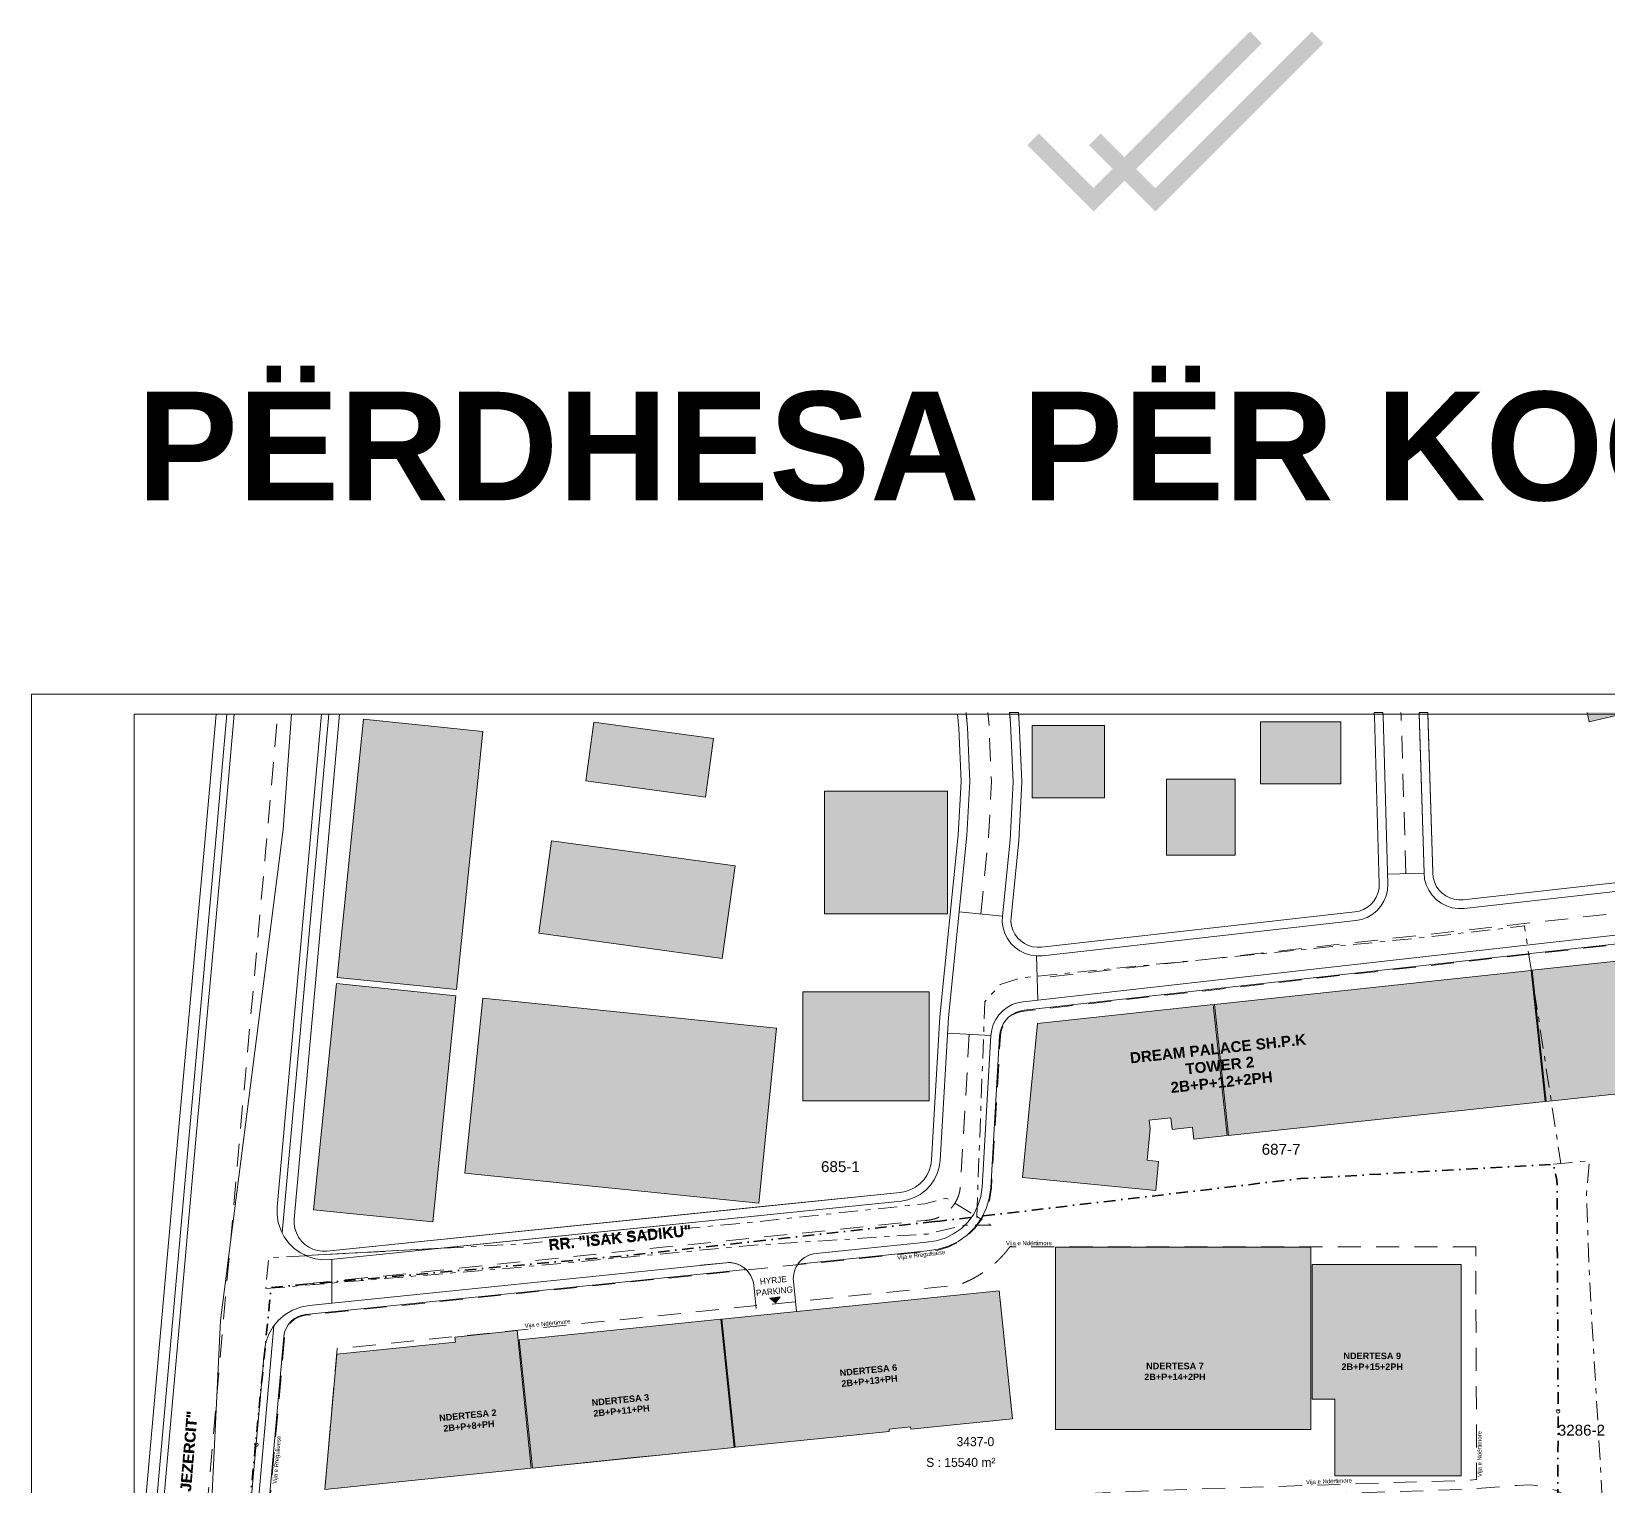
# Model space of a CAD drawing. Header units: millimetres. Extents: x 5128759 to 5835616, y -6847361 to -6545798.
# Drawn here: x 5128759 to 5346431, y -6746606 to -6545798 of the extents above; entities that cross this region are included whole.
import ezdxf

# ---------------------------------------------------------------- set-up
doc = ezdxf.new("R2010")
doc.units = ezdxf.units.MM
doc.header["$MEASUREMENT"] = 0
for name, pattern in [('ACAD_ISO03W100', [30000, 12000, -18000]), ('Dot & Dashed', [3351.388812, 1587.5, -881.944444, 0, -881.944368]), ('Double Dashed', [5468.055367, 2645.833254, -1058.333278, 705.555558, -1058.333278]), ('Long Dashed', [5291.666508, 3174.999952, -2116.666555])]:
    doc.linetypes.add(name, pattern=pattern)
for name, color, linetype, lineweight in [('2D Drafting - General_Pen_No__1', 7, 'Continuous', 13), ('A - Situacioni_Pen_No__101', 253, 'Continuous', 13), ('A - Situacioni_Pen_No__102', 254, 'Continuous', 13), ('A - Situacioni_Pen_No__42', 8, 'Continuous', 25), ('Drawing & Figure_Pen_No__1', 7, 'Continuous', 13), ('Drawing & Figure_Pen_No__7', 7, 'Continuous', 35)]:
    doc.layers.add(name, color=color, linetype=linetype, lineweight=lineweight)
for name, color, linetype, lineweight, true_color in [('2D Drafting - General_Pen_No__106', 171, 'Continuous', 13, 0xaaaaff), ('A - Fill Zone_Pen_No__106', 171, 'Continuous', 13, 0xaaaaff), ('A - Pllaka meskatit_Pen_No__161', 7, 'Continuous', 13, 0x6a6a6a), ('A - Situacioni_Pen_No__103', 7, 'Continuous', 13, 0xffcc99), ('A - Situacioni_Pen_No__104', 7, 'Continuous', 13, 0x96e196), ('A - Situacioni_Pen_No__105', 7, 'Continuous', 13, 0xcae6ff), ('A - Situacioni_Pen_No__106', 171, 'Continuous', 13, 0xaaaaff), ('A - Situacioni_Pen_No__161', 7, 'Continuous', 13, 0x6a6a6a), ('A - Situacioni_Pen_No__8', 7, 'Continuous', 35, 0xa80f02), ('A - Situacioni_Pen_No__82', 7, 'Continuous', 20, 0xaaaaaa), ('A - Situacioni_Pen_No__85', 7, 'Continuous', 20, 0x80c2ff), ('A - Situacioni_Pen_No__92', 7, 'Continuous', 13, 0xbf8080), ('Drawing & Figure_Pen_No__143', 7, 'Continuous', 25, 0xe1662b), ('Drawing & Figure_Pen_No__145', 7, 'Continuous', 20, 0x0077b0), ('Drawing & Figure_Pen_No__161', 7, 'Continuous', 13, 0x6a6a6a), ('Drawing & Figure_Pen_No__4', 7, 'Continuous', 20, 0x029e21)]:
    doc.layers.add(name, color=color, linetype=linetype, lineweight=lineweight, true_color=true_color)
doc.layers.add('A - Pllaka meskatit', color=7, linetype='Continuous')
doc.styles.add('GENERATED_STYLE_1', font='arial.ttf')
doc.styles.add('GENERATED_STYLE_2', font='GOTHIC.TTF')
doc.styles.add('GENERATED_STYLE_6', font='arial.ttf')

# ---------------------------------------------------------------- blocks, each defined once
blk = doc.blocks.new('Slab_2', base_point=(5320408, -6639839))
at = {"layer": 'A - Pllaka meskatit_Pen_No__161', "color": 251, "linetype": 'Continuous', "lineweight": 13, "true_color": 0x6a6a6a, "flags": 128}
blk.add_lwpolyline([(5320408, -6639839), (5320416, -6640089), (5321096, -6662019), (5321177, -6662848), (5321395, -6663652), (5321744, -6664408), (5322213, -6665096), (5322790, -6665697), (5323459, -6666194), (5324200, -6666572), (5324995, -6666823), (5325820, -6666938), (5326652, -6666914), (5377798, -6661177), (5377798, -6659970), (5326519, -6665722), (5325886, -6665739), (5325259, -6665652), (5324655, -6665462), (5324091, -6665174), (5323583, -6664797), (5323145, -6664340), (5322788, -6663817), (5322523, -6663242), (5322358, -6662631), (5322295, -6662001), (5321616, -6640089), (5321609, -6639839)], close=True, dxfattribs=at)
blk = doc.blocks.new('Slab_4', base_point=(5158903, -6750789))
at = {"layer": 'A - Pllaka meskatit_Pen_No__161', "color": 251, "linetype": 'Continuous', "lineweight": 13, "true_color": 0x6a6a6a, "flags": 128}
blk.add_lwpolyline([(5161410, -6750815), (5163614, -6726016), (5163713, -6725451), (5163909, -6724912), (5164193, -6724415), (5164559, -6723974), (5164995, -6723602), (5165488, -6723311), (5166025, -6723109), (5166587, -6723001), (5227430, -6716760, 0.2167451), (5224683, -6715835), (5167086, -6721744), (5165921, -6721966), (5164811, -6722385), (5163789, -6722988), (5162886, -6723758), (5162239, -6724538), (5162129, -6724671), (5161539, -6725701), (5161135, -6726817), (5160929, -6727985), (5158919, -6750600)], format="xyb", dxfattribs=at)
blk = doc.blocks.new('Slab_5', base_point=(5263859, -6639839))
at = {"layer": 'A - Pllaka meskatit_Pen_No__161', "color": 251, "linetype": 'Continuous', "lineweight": 13, "true_color": 0x6a6a6a, "flags": 128}
blk.add_lwpolyline([(5263859, -6639839), (5263881, -6640089), (5263994, -6641376), (5264340, -6649419), (5263924, -6657458), (5262859, -6667976), (5262843, -6668786), (5262958, -6669588), (5263200, -6670360), (5263565, -6671083), (5264041, -6671738), (5264616, -6672308), (5265277, -6672777), (5266004, -6673133), (5266779, -6673368), (5267582, -6673474), (5268391, -6673449), (5311674, -6668594), (5312476, -6668437), (5313241, -6668152), (5313949, -6667746), (5314582, -6667229), (5315123, -6666617), (5315556, -6665925), (5315872, -6665171), (5316060, -6664377), (5316116, -6663562), (5315435, -6640285), (5315423, -6640089), (5315407, -6639839), (5314205, -6639839), (5314221, -6640089), (5314237, -6640340), (5314916, -6663577), (5314874, -6664196), (5314730, -6664800), (5314491, -6665373), (5314161, -6665899), (5313751, -6666364), (5313270, -6666757), (5312731, -6667065), (5312149, -6667282), (5311540, -6667402), (5268257, -6672257), (5267642, -6672275), (5267032, -6672195), (5266443, -6672017), (5265890, -6671746), (5265389, -6671389), (5264951, -6670956), (5264589, -6670459), (5264312, -6669909), (5264128, -6669322), (5264041, -6668713), (5264053, -6668097), (5265118, -6657578), (5265540, -6649427), (5265189, -6641272), (5265085, -6640089), (5265063, -6639839)], close=True, dxfattribs=at)
blk = doc.blocks.new('Slab_8', base_point=(5234616, -6716022))
at = {"layer": 'A - Pllaka meskatit_Pen_No__161', "color": 251, "linetype": 'Continuous', "lineweight": 13, "true_color": 0x6a6a6a, "flags": 128}
blk.add_lwpolyline([(5234616, -6716022), (5252485, -6714189), (5253973, -6713990), (5255409, -6713553), (5256755, -6712890), (5257976, -6712018), (5259041, -6710960), (5259921, -6709744), (5260593, -6708402), (5261039, -6706969), (5261247, -6705483), (5262473, -6684534), (5262554, -6683949), (5262724, -6683383), (5262979, -6682851), (5263314, -6682364), (5263721, -6681935), (5264189, -6681575), (5264707, -6681291), (5265263, -6681091), (5265843, -6680980), (5377798, -6668422), (5377798, -6667215), (5265709, -6679787), (5264946, -6679934), (5264214, -6680197), (5263533, -6680570), (5262917, -6681044), (5262382, -6681609), (5261941, -6682249), (5261605, -6682950), (5261381, -6683694), (5261275, -6684464), (5260049, -6705412), (5259867, -6706709), (5259477, -6707959), (5258890, -6709130), (5258121, -6710190), (5257190, -6711111), (5256122, -6711870), (5254946, -6712445), (5253692, -6712823), (5252394, -6712992), (5237118, -6714559, 0.2167451)], format="xyb", close=True, dxfattribs=at)
blk = doc.blocks.new('Slab_9', base_point=(5142958, -6795884))
at = {"layer": 'A - Pllaka meskatit_Pen_No__161', "color": 251, "linetype": 'Continuous', "lineweight": 13, "true_color": 0x6a6a6a, "flags": 128}
blk.add_lwpolyline([(5142958, -6795884), (5145416, -6767985), (5146964, -6749567), (5151474, -6698811), (5155121, -6658520), (5156754, -6640089), (5154245, -6640089), (5152631, -6658297), (5148984, -6698587), (5144473, -6749351), (5142958, -6767381)], close=True, dxfattribs=at)
blk = doc.blocks.new('Slab_10', base_point=(5162691, -6708152))
at = {"layer": 'A - Pllaka meskatit_Pen_No__161', "color": 251, "linetype": 'Continuous', "lineweight": 13, "true_color": 0x6a6a6a, "flags": 128}
blk.add_lwpolyline([(5162691, -6708152), (5162682, -6709223), (5162844, -6710283), (5163173, -6711303), (5163379, -6711708), (5163660, -6712257), (5164293, -6713122), (5165056, -6713875), (5165929, -6714496), (5166678, -6714865), (5185294, -6713844), (5248879, -6707321), (5249803, -6707153), (5250689, -6706842), (5251516, -6706397), (5252263, -6705828), (5252912, -6705150), (5253448, -6704378), (5253857, -6703533), (5254128, -6702634), (5254256, -6701703), (5255411, -6681968), (5257955, -6656853), (5258348, -6649386), (5258018, -6641916), (5257857, -6640089), (5256653, -6640089), (5256823, -6642024), (5257148, -6649379), (5256761, -6656732), (5254215, -6681873), (5253058, -6701633), (5252956, -6702377), (5252739, -6703097), (5252412, -6703773), (5251983, -6704390), (5251464, -6704933), (5250866, -6705388), (5250204, -6705744), (5249495, -6705993), (5248756, -6706128), (5229151, -6708139), (5169563, -6714252), (5168906, -6714266), (5168256, -6714176), (5167628, -6713983), (5167039, -6713692), (5166504, -6713312), (5166036, -6712850), (5165648, -6712320), (5165350, -6711735), (5165148, -6711110), (5165049, -6710461), (5165054, -6709804), (5165916, -6700106), (5169563, -6659813), (5171311, -6640089), (5168801, -6640089), (5167073, -6659590), (5163426, -6699883)], close=True, dxfattribs=at)

msp = doc.modelspace()

# ---------------------------------------------------------------- hatches: boundary and pattern name
at = {"layer": 'A - Fill Zone_Pen_No__106', "linetype": 'Continuous', "lineweight": 0, "true_color": 0x2a2a3f}
msp.add_hatch(color=179, dxfattribs=at).paths.add_polyline_path([(5231533, -6721365), (5230737, -6720717), (5232181, -6720569)])
at = {"layer": 'A - Situacioni_Pen_No__102', "linetype": 'Continuous', "lineweight": 0, "true_color": 0xf2f2f2}
for points in [[(5174611, -6640784), (5170980, -6676434), (5187452, -6678112), (5191083, -6642462)], [(5298515, -6649712), (5298515, -6641156), (5309606, -6641156), (5309606, -6649712)], [(5343614, -6639839), (5349365, -6639839), (5343923, -6641135)], [(5266984, -6641632), (5276966, -6641632), (5276966, -6651614), (5266984, -6651614)], [(5285522, -6649079), (5285522, -6659536), (5295029, -6659536), (5295029, -6649079)], [(5238308, -6650696), (5255261, -6650696), (5255261, -6667649), (5238308, -6667649)], [(5377798, -6670976), (5336033, -6675456), (5336342, -6678332), (5337975, -6693553), (5377798, -6689281)], [(5377798, -6670976), (5336033, -6675456), (5336342, -6678332), (5337975, -6693553), (5377798, -6689281)], [(5294074, -6698262), (5337825, -6693569), (5335884, -6675472), (5292133, -6680166)], [(5294074, -6698262), (5337825, -6693569), (5335884, -6675472), (5292133, -6680166)], [(5170893, -6677289), (5167712, -6708518), (5184184, -6710196), (5187365, -6678967)], [(5191081, -6679297), (5188620, -6703466), (5229206, -6707599), (5231668, -6683431)], [(5235298, -6678424), (5252726, -6678424), (5252726, -6693476), (5235298, -6693476)], [(5265647, -6704084), (5284038, -6705877), (5284431, -6701846), (5282838, -6701691), (5283263, -6697333), (5283138, -6696166), (5286120, -6695847), (5286291, -6697438), (5289125, -6697134), (5289301, -6698774), (5293925, -6698278), (5291984, -6680182), (5267701, -6682787)], [(5265647, -6704084), (5284038, -6705877), (5284431, -6701846), (5282838, -6701691), (5283263, -6697333), (5283138, -6696166), (5286120, -6695847), (5286291, -6697438), (5289125, -6697134), (5289301, -6698774), (5293925, -6698278), (5291984, -6680182), (5267701, -6682787)]]:
    msp.add_hatch(color=7, dxfattribs=at).paths.add_polyline_path(points)
at = {"layer": 'A - Situacioni_Pen_No__105', "linetype": 'Continuous', "lineweight": 0, "true_color": 0x32393f}
for points in [[(5205314, -6649270), (5206423, -6641189), (5222974, -6643461), (5221865, -6651542)], [(5198817, -6670343), (5224168, -6673829), (5225926, -6661046), (5200575, -6657561)], [(5305481, -6713682), (5270191, -6713682), (5270191, -6738884), (5305481, -6738884)], [(5305631, -6734683), (5308781, -6734683), (5308781, -6745283), (5326231, -6745283), (5326231, -6716082), (5305631, -6716082)], [(5225942, -6741329), (5224126, -6723635), (5262425, -6719706), (5264241, -6737400), (5250214, -6738839), (5250180, -6738504), (5247196, -6738810), (5247231, -6739145)], [(5196125, -6726506), (5197940, -6744202), (5211966, -6742763), (5214949, -6742457), (5225792, -6741345), (5223977, -6723648)], [(5195841, -6725218), (5187236, -6726101), (5187308, -6726796), (5170916, -6728478), (5169274, -6747143), (5197790, -6744217)]]:
    msp.add_hatch(color=250, dxfattribs=at).paths.add_polyline_path(points)
at = {"layer": 'Drawing & Figure_Pen_No__145', "linetype": 'Continuous', "lineweight": 0, "true_color": 0x7fbbd7}
for points in [[(5266305, -6561495), (5275454, -6570644), (5298686, -6547413), (5297071, -6545798), (5275454, -6567415), (5267919, -6559881)], [(5274832, -6561495), (5283982, -6570644), (5307213, -6547413), (5305599, -6545798), (5283982, -6567415), (5276447, -6559881)]]:
    msp.add_hatch(color=143, dxfattribs=at).paths.add_polyline_path(points)

# ---------------------------------------------------------------- linework, layer by layer
at = {"layer": '2D Drafting - General_Pen_No__1', "color": 7, "linetype": 'Continuous', "lineweight": 13}
for p, q in [((5425759, -6637339), (5128759, -6637339)), ((5128759, -6637339), (5128759, -6847361)), ((5423259, -6640089), (5142958, -6640089)), ((5142958, -6640089), (5142958, -6844861)), ((5377798, -6640089), (5142958, -6640089))]:
    msp.add_line(p, q, dxfattribs=at)
at = {"layer": '2D Drafting - General_Pen_No__106', "color": 161, "linetype": 'Continuous', "lineweight": 13, "true_color": 0xaaaaff}
for points in [[(5270191, -6713682), (5270191, -6738884), (5305481, -6738884), (5305481, -6713682)], [(5308781, -6745283), (5326231, -6745283), (5326231, -6716082), (5305631, -6716082), (5305631, -6734683), (5308781, -6734683)], [(5264241, -6737400), (5250214, -6738839), (5250180, -6738504), (5247196, -6738810), (5247231, -6739145), (5225942, -6741329), (5224126, -6723635), (5262425, -6719704)], [(5225792, -6741345), (5197940, -6744202), (5196125, -6726506), (5223977, -6723648)], [(5197790, -6744217), (5169274, -6747143), (5170916, -6728478), (5187308, -6726796), (5187236, -6726101), (5195841, -6725218)]]:
    msp.add_lwpolyline(points, close=True, dxfattribs=at)
at = {"layer": 'A - Fill Zone_Pen_No__106', "color": 161, "linetype": 'Continuous', "lineweight": 13, "true_color": 0xaaaaff, "flags": 128}
msp.add_lwpolyline([(5231533, -6721365), (5230737, -6720717), (5232181, -6720569)], close=True, dxfattribs=at)
at = {"layer": 'A - Situacioni_Pen_No__101', "color": 253, "linetype": 'Continuous', "lineweight": 13, "flags": 128}
for points in [[(5305481, -6713682), (5270191, -6713682), (5270191, -6738884), (5305481, -6738884)], [(5225942, -6741329), (5224126, -6723635), (5262425, -6719706), (5264241, -6737400), (5250214, -6738839), (5250180, -6738504), (5247196, -6738810), (5247231, -6739145)], [(5196125, -6726506), (5197940, -6744202), (5211966, -6742763), (5214949, -6742457), (5225792, -6741345), (5223977, -6723648)], [(5195841, -6725218), (5187236, -6726101), (5187308, -6726796), (5170916, -6728478), (5169274, -6747143), (5197790, -6744217)]]:
    msp.add_lwpolyline(points, close=True, dxfattribs=at)
at = {"layer": 'A - Situacioni_Pen_No__102', "color": 254, "linetype": 'Continuous', "lineweight": 13}
for p, q in [((5161513, -6715149), (5161513, -6715149)), ((5161513, -6715149), (5161513, -6715149)), ((5219689, -6713884), (5219689, -6713884)), ((5219689, -6713884), (5219689, -6713884)), ((5161118, -6719421), (5161118, -6719421)), ((5161118, -6719421), (5161118, -6719421)), ((5161818, -6719332), (5161818, -6719333)), ((5161818, -6719332), (5161818, -6719333)), ((5339615, -6736349), (5339615, -6736349)), ((5339615, -6736349), (5339615, -6736349)), ((5159818, -6740965), (5159818, -6740965)), ((5159818, -6740965), (5159818, -6740965))]:
    msp.add_line(p, q, dxfattribs=at)
for points in [[(5142958, -6784490), (5144420, -6767899), (5145967, -6749480), (5150478, -6698721), (5154125, -6658430), (5155751, -6640089)], [(5156754, -6640089), (5155121, -6658520), (5151474, -6698811), (5146964, -6749567), (5145416, -6767985), (5142958, -6795884)], [(5142958, -6767381), (5144473, -6749351), (5148984, -6698587), (5152631, -6658297), (5154245, -6640089)], [(5142958, -6784490), (5144420, -6767899), (5145967, -6749480), (5150478, -6698721), (5154125, -6658430), (5155751, -6640089)], [(5156754, -6640089), (5155121, -6658520), (5151474, -6698811), (5146964, -6749567), (5145416, -6767985), (5142958, -6795884)], [(5142958, -6767381), (5144473, -6749351), (5148984, -6698587), (5152631, -6658297), (5154245, -6640089)], [(5164677, -6640089), (5163532, -6656020), (5154878, -6723813), (5151040, -6802779), (5146559, -6844861)], [(5164677, -6640089), (5163532, -6656020), (5154878, -6723813), (5151040, -6802779), (5146559, -6844861)], [(5168801, -6640089), (5167073, -6659590), (5163426, -6699883), (5162691, -6708152), (5162682, -6709223), (5162844, -6710283), (5163173, -6711303), (5163379, -6711708)], [(5168801, -6640089), (5167073, -6659590), (5163426, -6699883), (5162691, -6708152), (5162682, -6709223), (5162844, -6710283), (5163173, -6711303), (5163379, -6711708)], [(5163379, -6711708), (5163660, -6712257), (5164293, -6713122), (5165056, -6713875), (5165929, -6714496), (5166890, -6714970), (5167915, -6715285), (5168976, -6715432), (5170047, -6715408), (5248879, -6707321), (5249803, -6707153), (5250689, -6706842), (5251516, -6706397), (5252263, -6705828), (5252912, -6705150), (5253448, -6704378), (5253857, -6703533), (5254128, -6702634), (5254256, -6701703), (5255411, -6681968), (5257955, -6656853), (5258348, -6649386), (5258018, -6641916), (5257835, -6639839)], [(5169805, -6640089), (5168069, -6659679), (5164422, -6699972), (5163379, -6711708)], [(5169805, -6640089), (5168069, -6659679), (5164422, -6699972), (5163379, -6711708)], [(5163379, -6711708), (5163660, -6712257), (5164293, -6713122), (5165056, -6713875), (5165929, -6714496), (5166890, -6714970), (5167915, -6715285), (5168976, -6715432), (5170047, -6715408), (5248879, -6707321), (5249803, -6707153), (5250689, -6706842), (5251516, -6706397), (5252263, -6705828), (5252912, -6705150), (5253448, -6704378), (5253857, -6703533), (5254128, -6702634), (5254256, -6701703), (5255411, -6681968), (5257955, -6656853), (5258348, -6649386), (5258018, -6641916), (5257857, -6640089)], [(5171311, -6640089), (5169563, -6659813), (5165916, -6700106), (5165054, -6709804), (5165049, -6710461), (5165148, -6711110), (5165350, -6711735), (5165648, -6712320), (5166036, -6712850), (5166504, -6713312), (5167039, -6713692), (5167628, -6713983), (5168256, -6714176), (5168906, -6714266), (5169563, -6714252), (5248756, -6706128), (5249495, -6705993), (5250204, -6705744), (5250866, -6705388), (5251464, -6704933), (5251983, -6704390), (5252412, -6703773), (5252739, -6703097), (5252956, -6702377), (5253058, -6701633), (5254215, -6681873), (5256761, -6656732), (5257148, -6649379), (5256823, -6642024), (5256653, -6640089)], [(5171311, -6640089), (5169563, -6659813), (5165916, -6700106), (5165054, -6709804), (5165049, -6710461), (5165148, -6711110), (5165350, -6711735), (5165648, -6712320), (5166036, -6712850), (5166504, -6713312), (5167039, -6713692), (5167628, -6713983), (5168256, -6714176), (5168906, -6714266), (5169563, -6714252), (5248756, -6706128), (5249495, -6705993), (5250204, -6705744), (5250866, -6705388), (5251464, -6704933), (5251983, -6704390), (5252412, -6703773), (5252739, -6703097), (5252956, -6702377), (5253058, -6701633), (5254215, -6681873), (5256761, -6656732), (5257148, -6649379), (5256823, -6642024), (5256653, -6640089)], [(5263859, -6639839), (5263994, -6641376), (5264340, -6649419), (5263924, -6657458), (5262859, -6667976), (5262843, -6668786), (5262958, -6669588), (5263200, -6670360), (5263565, -6671083), (5264041, -6671738), (5264616, -6672308), (5265277, -6672777), (5266004, -6673133), (5266779, -6673368), (5267582, -6673474), (5268391, -6673449), (5311674, -6668594), (5312476, -6668437), (5313241, -6668152), (5313949, -6667746), (5314582, -6667229), (5315123, -6666617), (5315556, -6665925), (5315872, -6665171), (5316060, -6664377), (5316116, -6663562), (5315435, -6640285), (5315407, -6639839)], [(5263881, -6640089), (5263994, -6641376), (5264340, -6649419), (5263924, -6657458), (5262859, -6667976), (5262843, -6668786), (5262958, -6669588), (5263200, -6670360), (5263565, -6671083), (5264041, -6671738), (5264616, -6672308), (5265277, -6672777), (5266004, -6673133), (5266779, -6673368), (5267582, -6673474), (5268391, -6673449), (5311674, -6668594), (5312476, -6668437), (5313241, -6668152), (5313949, -6667746), (5314582, -6667229), (5315123, -6666617), (5315556, -6665925), (5315872, -6665171), (5316060, -6664377), (5316116, -6663562), (5315435, -6640285), (5315423, -6640089)], [(5265063, -6639839), (5265189, -6641272), (5265540, -6649427), (5265118, -6657578), (5264053, -6668097), (5264041, -6668713), (5264128, -6669322), (5264312, -6669909), (5264589, -6670459), (5264951, -6670956), (5265389, -6671389), (5265890, -6671746), (5266443, -6672017), (5267032, -6672195), (5267642, -6672275), (5268257, -6672257), (5311540, -6667402), (5312149, -6667282), (5312731, -6667065), (5313270, -6666757), (5313751, -6666364), (5314161, -6665899), (5314491, -6665373), (5314730, -6664800), (5314874, -6664196), (5314916, -6663577), (5314237, -6640340), (5314205, -6639839)], [(5265085, -6640089), (5265189, -6641272), (5265540, -6649427), (5265118, -6657578), (5264053, -6668097), (5264041, -6668713), (5264128, -6669322), (5264312, -6669909), (5264589, -6670459), (5264951, -6670956), (5265389, -6671389), (5265890, -6671746), (5266443, -6672017), (5267032, -6672195), (5267642, -6672275), (5268257, -6672257), (5311540, -6667402), (5312149, -6667282), (5312731, -6667065), (5313270, -6666757), (5313751, -6666364), (5314161, -6665899), (5314491, -6665373), (5314730, -6664800), (5314874, -6664196), (5314916, -6663577), (5314237, -6640340), (5314221, -6640089)], [(5320408, -6639839), (5321096, -6662019), (5321177, -6662848), (5321395, -6663652), (5321744, -6664408), (5322213, -6665096), (5322790, -6665697), (5323459, -6666194), (5324200, -6666572), (5324995, -6666823), (5325820, -6666938), (5326652, -6666914), (5377798, -6661177)], [(5320416, -6640089), (5321096, -6662019), (5321177, -6662848), (5321395, -6663652), (5321744, -6664408), (5322213, -6665096), (5322790, -6665697), (5323459, -6666194), (5324200, -6666572), (5324995, -6666823), (5325820, -6666938), (5326652, -6666914), (5377798, -6661177)], [(5321609, -6639839), (5322295, -6662001), (5322358, -6662631), (5322523, -6663242), (5322788, -6663817), (5323145, -6664340), (5323583, -6664797), (5324091, -6665174), (5324655, -6665462), (5325259, -6665652), (5325886, -6665739), (5326519, -6665722), (5377798, -6659970)], [(5321616, -6640089), (5322295, -6662001), (5322358, -6662631), (5322523, -6663242), (5322788, -6663817), (5323145, -6664340), (5323583, -6664797), (5324091, -6665174), (5324655, -6665462), (5325259, -6665652), (5325886, -6665739), (5326519, -6665722), (5377798, -6659970)], [(5377798, -6667215), (5265709, -6679787), (5264946, -6679934), (5264214, -6680197), (5263533, -6680570), (5262917, -6681044), (5262382, -6681609), (5261941, -6682249), (5261605, -6682950), (5261381, -6683694), (5261275, -6684464), (5260049, -6705412), (5259867, -6706709), (5259477, -6707959), (5258890, -6709130), (5258121, -6710190), (5257190, -6711111), (5256122, -6711870), (5254946, -6712445), (5253692, -6712823), (5252394, -6712992), (5237118, -6714559)], [(5377798, -6668422), (5265843, -6680980), (5265263, -6681091), (5264707, -6681291), (5264189, -6681575), (5263721, -6681935), (5263314, -6682364), (5262979, -6682851), (5262724, -6683383), (5262554, -6683949), (5262473, -6684534), (5261247, -6705483), (5261039, -6706969), (5260593, -6708402), (5259921, -6709744), (5259041, -6710960), (5257976, -6712018), (5256755, -6712890), (5255409, -6713553), (5253973, -6713990), (5252485, -6714189), (5234616, -6716022)], [(5163379, -6711708), (5163376, -6711747)], [(5163379, -6711708), (5163376, -6711747)], [(5227430, -6716760), (5166587, -6723001), (5166025, -6723109), (5165488, -6723311), (5164995, -6723602), (5164559, -6723974), (5164193, -6724415), (5163909, -6724912), (5163713, -6725451), (5163614, -6726016), (5161410, -6750815), (5161200, -6753314), (5161201, -6753661), (5161261, -6754003), (5161379, -6754329), (5161552, -6754630), (5161773, -6754898), (5162037, -6755123), (5162336, -6755299), (5162661, -6755422), (5163002, -6755487), (5163349, -6755493), (5177709, -6754487)], [(5224683, -6715835), (5167086, -6721744), (5165921, -6721966), (5164811, -6722385), (5163789, -6722988), (5162886, -6723758), (5162239, -6724538)], [(5162239, -6724538), (5162129, -6724671), (5161539, -6725701), (5161135, -6726817), (5160929, -6727985), (5158919, -6750600), (5158903, -6750789), (5158905, -6751716), (5159067, -6752628), (5159382, -6753499), (5159641, -6753952)], [(5162239, -6724538), (5162129, -6724671), (5161539, -6725701), (5161135, -6726817), (5160929, -6727985), (5158919, -6750600), (5158903, -6750789), (5158905, -6751716), (5159067, -6752628), (5159382, -6753499), (5159641, -6753952)], [(5162239, -6724538), (5159915, -6750686), (5159641, -6753952)], [(5162239, -6724538), (5159915, -6750686), (5159641, -6753952)], [(5162241, -6724514), (5162239, -6724538)], [(5162241, -6724514), (5162239, -6724538)]]:
    msp.add_lwpolyline(points, dxfattribs=at)
at = {"layer": 'A - Situacioni_Pen_No__102', "color": 254, "linetype": 'Continuous', "lineweight": 13, "flags": 128}
for points in [[(5174611, -6640784), (5170980, -6676434), (5187452, -6678112), (5191083, -6642462)], [(5298515, -6649712), (5309606, -6649712), (5309606, -6641156), (5298515, -6641156)], [(5205314, -6649270), (5221865, -6651542), (5222974, -6643461), (5206423, -6641189)], [(5266984, -6651614), (5276966, -6651614), (5276966, -6641632), (5266984, -6641632)], [(5295029, -6649079), (5285522, -6649079), (5285522, -6659536), (5295029, -6659536)], [(5255261, -6650696), (5238308, -6650696), (5238308, -6667649), (5255261, -6667649)], [(5225926, -6661046), (5200575, -6657561), (5198817, -6670343), (5224168, -6673829)], [(5335884, -6675472), (5292133, -6680166), (5294074, -6698262), (5337825, -6693569)], [(5335884, -6675472), (5292133, -6680166), (5294074, -6698262), (5337825, -6693569)], [(5187365, -6678967), (5170893, -6677289), (5167712, -6708518), (5184184, -6710196)], [(5188620, -6703466), (5229206, -6707599), (5231668, -6683431), (5191081, -6679297)], [(5235298, -6678424), (5235298, -6693476), (5252726, -6693476), (5252726, -6678424)], [(5291984, -6680182), (5267701, -6682787), (5265647, -6704084), (5284038, -6705877), (5284431, -6701846), (5282838, -6701691), (5283263, -6697333), (5283138, -6696166), (5286120, -6695847), (5286291, -6697438), (5289125, -6697134), (5289301, -6698774), (5293925, -6698278)], [(5291984, -6680182), (5267701, -6682787), (5265647, -6704084), (5284038, -6705877), (5284431, -6701846), (5282838, -6701691), (5283263, -6697333), (5283138, -6696166), (5286120, -6695847), (5286291, -6697438), (5289125, -6697134), (5289301, -6698774), (5293925, -6698278)]]:
    msp.add_lwpolyline(points, close=True, dxfattribs=at)
for points in [[(5343614, -6639839), (5343923, -6641135), (5349365, -6639839)], [(5377798, -6670976), (5336033, -6675456), (5337975, -6693553), (5377798, -6689281)], [(5377798, -6670976), (5336033, -6675456), (5337975, -6693553), (5377798, -6689281)], [(5228553, -6712923), (5228481, -6712931)], [(5228553, -6712923), (5228481, -6712931)]]:
    msp.add_lwpolyline(points, dxfattribs=at)
at = {"layer": 'A - Situacioni_Pen_No__102', "color": 254, "linetype": 'Double Dashed', "lineweight": 13, "flags": 128}
for points in [[(5259310, -6709491), (5260437, -6679810), (5262531, -6677431), (5265388, -6676498), (5307020, -6672328), (5320171, -6671020), (5334963, -6669332), (5335875, -6675284), (5338605, -6693098), (5339991, -6702141), (5338956, -6702249), (5338707, -6702263)], [(5259310, -6709491), (5260437, -6679810), (5262531, -6677431), (5265388, -6676498), (5307020, -6672328), (5320171, -6671020), (5334963, -6669332), (5335875, -6675284), (5338605, -6693098), (5339991, -6702141), (5338956, -6702249), (5338707, -6702263)], [(5338956, -6702249), (5339991, -6702141), (5343955, -6701750), (5343520, -6706351), (5343944, -6718026), (5344794, -6732645), (5346564, -6763072), (5347087, -6772068), (5347644, -6773070), (5348501, -6774010), (5349517, -6774711), (5350690, -6775174), (5351931, -6775357), (5353170, -6775256), (5354492, -6774831), (5355938, -6774166), (5377798, -6764228)], [(5338956, -6702249), (5339991, -6702141), (5343955, -6701750), (5343520, -6706351), (5343944, -6718026), (5344794, -6732645), (5346564, -6763072), (5347087, -6772068), (5347644, -6773070), (5348501, -6774010), (5349517, -6774711), (5350690, -6775174), (5351931, -6775357), (5353170, -6775256), (5354492, -6774831), (5355938, -6774166), (5377798, -6764228)]]:
    msp.add_lwpolyline(points, dxfattribs=at)
msp.add_lwpolyline([(5161118, -6719421), (5195930, -6716486), (5228571, -6713422), (5252513, -6711879), (5257618, -6710676), (5261320, -6710661), (5255100, -6706905), (5252127, -6707694), (5227577, -6710322), (5196523, -6713228), (5161513, -6715149)], close=True, dxfattribs=at)
msp.add_lwpolyline([(5161118, -6719421), (5195930, -6716486), (5228571, -6713422), (5252513, -6711879), (5257618, -6710676), (5261320, -6710661), (5255100, -6706905), (5252127, -6707694), (5227577, -6710322), (5196523, -6713228), (5161513, -6715149)], close=True, dxfattribs=at)
at = {"layer": 'A - Situacioni_Pen_No__102', "color": 254, "linetype": 'Continuous', "lineweight": 13}
for centre in [(5339615, -6736349), (5159818, -6740965), (5159818, -6740965)]:
    msp.add_circle(centre, 250, dxfattribs=at)
at = {"layer": 'A - Situacioni_Pen_No__103', "color": 31, "linetype": 'Long Dashed', "lineweight": 13, "true_color": 0xffcc99, "flags": 128}
msp.add_lwpolyline([(5377798, -6668523), (5265858, -6681079), (5265289, -6681188), (5264748, -6681383), (5264244, -6681659), (5263788, -6682010), (5263392, -6682427), (5263066, -6682901), (5262817, -6683419), (5262652, -6683970), (5262573, -6684544), (5261347, -6705492), (5261137, -6706991), (5260686, -6708439), (5260007, -6709796), (5259117, -6711025), (5258041, -6712094), (5256806, -6712976), (5255445, -6713646), (5253994, -6714088), (5252497, -6714289), (5166602, -6723100), (5166052, -6723205), (5165532, -6723401), (5165053, -6723684), (5164630, -6724045), (5164276, -6724472), (5164000, -6724955), (5163810, -6725477), (5163713, -6726029), (5161509, -6750824), (5161300, -6753318), (5161301, -6753652), (5161358, -6753977), (5161470, -6754287), (5161634, -6754573), (5161845, -6754827), (5162096, -6755041), (5162380, -6755209), (5162688, -6755325), (5163012, -6755387), (5163346, -6755393), (5177702, -6754388), (5199418, -6752867), (5241937, -6750424), (5284483, -6748514), (5288514, -6748384), (5327047, -6747138), (5333901, -6746601), (5335747, -6746535), (5337585, -6746772), (5339359, -6747306), (5341022, -6748123), (5342529, -6749201), (5343840, -6750511), (5344919, -6752018), (5345737, -6753680), (5346273, -6755454), (5346511, -6757287), (5347113, -6770079), (5347199, -6770716), (5347392, -6771326), (5347686, -6771892), (5348074, -6772400), (5348543, -6772834), (5349080, -6773180), (5349669, -6773429), (5350292, -6773572), (5350930, -6773607), (5351564, -6773531), (5352180, -6773346), (5377798, -6763163)], dxfattribs=at)
at = {"layer": 'A - Situacioni_Pen_No__104', "color": 81, "linetype": 'Long Dashed', "lineweight": 13, "true_color": 0x96e196, "flags": 128}
msp.add_lwpolyline([(5263937, -6713576, -0.1533425), (5256748, -6718917), (5170983, -6727715), (5168691, -6753765), (5199338, -6751619), (5241873, -6749176), (5284435, -6747265), (5288473, -6747135), (5326978, -6745890), (5328355, -6745782), (5328236, -6713632)], format="xyb", dxfattribs=at)
msp.add_lwpolyline([(5328236, -6713632), (5263896, -6713632)], dxfattribs=at)
at = {"layer": 'A - Situacioni_Pen_No__161', "color": 251, "linetype": 'Long Dashed', "lineweight": 13, "true_color": 0x6a6a6a, "flags": 128}
msp.add_lwpolyline([(5144323, -6844861), (5147380, -6814062), (5151394, -6768500), (5152941, -6750083), (5157450, -6699347), (5161097, -6659055), (5162778, -6640089)], dxfattribs=at)
at = {"layer": 'A - Situacioni_Pen_No__161', "color": 251, "linetype": 'Continuous', "lineweight": 13, "true_color": 0x6a6a6a}
for points in [[(5234422, -6722579), (5233993, -6718398, -0.4142136), (5237118, -6714559), (5240635, -6714199)], [(5228849, -6722147), (5228522, -6718960, 0.4142136), (5224683, -6715835), (5221166, -6716196)]]:
    msp.add_lwpolyline(points, format="xyb", dxfattribs=at)
at = {"layer": 'A - Situacioni_Pen_No__8', "color": 14, "linetype": 'Dot & Dashed', "lineweight": 35, "true_color": 0xa80f02, "flags": 128}
msp.add_lwpolyline([(5253588, -6710161), (5254211, -6710092), (5259310, -6709491), (5267024, -6708581), (5304057, -6704213), (5313525, -6703680), (5338956, -6702249), (5339458, -6704447), (5339615, -6736349), (5339573, -6748282), (5339570, -6749347), (5340128, -6753197), (5341339, -6761700), (5344115, -6781190), (5344117, -6786348), (5344126, -6794594), (5344424, -6802778), (5344488, -6804546), (5304391, -6805902), (5301782, -6805990), (5301557, -6793883), (5295175, -6793707), (5272728, -6792137), (5271005, -6792134), (5247087, -6792034), (5245229, -6792267), (5238687, -6793088), (5230215, -6793449), (5206347, -6793276), (5198547, -6792362), (5195340, -6792765), (5181177, -6792525), (5155676, -6792041), (5157890, -6759580), (5157932, -6758965), (5157928, -6758946), (5157942, -6758781), (5159711, -6740840), (5161595, -6721737), (5161820, -6719268), (5200373, -6715799), (5211777, -6714773), (5219721, -6713897)], close=True, dxfattribs=at)
msp.add_lwpolyline([(5253588, -6710161), (5254211, -6710092), (5259310, -6709491), (5267024, -6708581), (5304057, -6704213), (5313525, -6703680), (5338956, -6702249), (5339458, -6704447), (5339615, -6736349), (5339573, -6748282), (5339570, -6749347), (5340128, -6753197), (5341339, -6761700), (5344115, -6781190), (5344117, -6786348), (5344126, -6794594), (5344424, -6802778), (5344488, -6804546), (5304391, -6805902), (5301782, -6805990), (5301557, -6793883), (5295175, -6793707), (5272728, -6792137), (5271005, -6792134), (5247087, -6792034), (5245229, -6792267), (5238687, -6793088), (5230215, -6793449), (5206347, -6793276), (5198547, -6792362), (5195340, -6792765), (5181177, -6792525), (5155676, -6792041), (5157890, -6759580), (5157932, -6758965), (5157928, -6758946), (5157942, -6758781), (5159711, -6740840), (5161595, -6721737), (5161820, -6719268), (5200373, -6715799), (5211777, -6714773), (5219721, -6713897)], close=True, dxfattribs=at)
at = {"layer": 'A - Situacioni_Pen_No__85', "color": 151, "linetype": 'Continuous', "lineweight": 20, "true_color": 0x80c2ff, "flags": 128}
msp.add_lwpolyline([(5305631, -6734683), (5308781, -6734683), (5308781, -6745283), (5326231, -6745283), (5326231, -6716082), (5305631, -6716082)], close=True, dxfattribs=at)
at = {"layer": 'Drawing & Figure_Pen_No__161', "color": 251, "linetype": 'Long Dashed', "lineweight": 13, "true_color": 0x6a6a6a, "flags": 128}
for points in [[(5259874, -6667674), (5260947, -6657083), (5261351, -6649399), (5261012, -6641718), (5260847, -6639839)], [(5261007, -6641653), (5260847, -6639839)], [(5318574, -6662093), (5317933, -6640171), (5317912, -6639839)], [(5377798, -6664196), (5321419, -6670520), (5267676, -6676548)]]:
    msp.add_lwpolyline(points, dxfattribs=at)
at = {"layer": 'Drawing & Figure_Pen_No__161', "color": 251, "linetype": 'ACAD_ISO03W100', "lineweight": 13, "true_color": 0x6a6a6a, "flags": 128}
for points in [[(5321096, -6662019), (5316075, -6662166)], [(5262859, -6667976), (5256890, -6667372)], [(5267582, -6673474), (5267768, -6679557)], [(5261275, -6684464), (5255286, -6684114)], [(5170250, -6721419), (5170250, -6715388)], [(5170250, -6721419), (5170250, -6715388)]]:
    msp.add_lwpolyline(points, dxfattribs=at)
at = {"layer": 'Drawing & Figure_Pen_No__161', "color": 251, "linetype": 'Long Dashed', "lineweight": 13, "true_color": 0x6a6a6a, "flags": 128}
msp.add_lwpolyline([(5166780, -6718759), (5209434, -6714384), (5252177, -6709999, 0.3872706), (5257055, -6705237), (5258280, -6684289)], format="xyb", dxfattribs=at)
msp.add_lwpolyline([(5166780, -6718759), (5209434, -6714384), (5252177, -6709999, 0.3872706), (5257055, -6705237), (5258280, -6684289)], format="xyb", dxfattribs=at)
at = {"layer": 'Drawing & Figure_Pen_No__7', "color": 7, "linetype": 'Continuous', "lineweight": 35}
for points in [[(5170124, -6737594), (5170115, -6737595)], [(5170124, -6737594), (5170115, -6737595)], [(5169963, -6739421), (5169954, -6739422)], [(5169963, -6739421), (5169954, -6739422)]]:
    msp.add_lwpolyline(points, dxfattribs=at)

# ---------------------------------------------------------------- block references
at = {"layer": 'A - Pllaka meskatit', "color": 251, "linetype": 'Continuous', "lineweight": 13, "true_color": 0x6a6a6a}
for name, p in [('Slab_9', (5142958, -6795884)), ('Slab_10', (5162691, -6708152)), ('Slab_5', (5263859, -6639839)), ('Slab_2', (5320408, -6639839)), ('Slab_8', (5234616, -6716022)), ('Slab_4', (5158903, -6750789))]:
    msp.add_blockref(name, p, dxfattribs=at)

# ---------------------------------------------------------------- texts
at = {"layer": 'A - Situacioni_Pen_No__102', "color": 254, "linetype": 'Continuous', "lineweight": 13, "char_height": 1500, "attachment_point": 7, "style": 'GENERATED_STYLE_1'}
for s, insert in [('\\A1;{\\pql;\\fArial|b0|i0|c0|p34;687-7}', (5298672, -6700948)), ('\\A1;{\\pql;\\fArial|b0|i0|c0|p34;687-7}', (5298672, -6700948)), ('\\A1;{\\pql;\\fArial|b0|i0|c0|p34;685-1}', (5237804, -6703343)), ('\\A1;{\\pql;\\fArial|b0|i0|c0|p34;685-1}', (5237804, -6703343)), ('\\A1;{\\pql;\\fArial|b0|i0|c0|p34;3286-2}', (5339567, -6739743)), ('\\A1;{\\pql;\\fArial|b0|i0|c0|p34;3286-2}', (5339567, -6739743))]:
    msp.add_mtext(s, dxfattribs=dict(at, insert=insert))
at = {"layer": 'A - Situacioni_Pen_No__106', "color": 161, "linetype": 'Continuous', "lineweight": 13, "true_color": 0xaaaaff, "insert": (5231414, -6720204), "char_height": 850, "attachment_point": 8, "rotation": 5.8573, "line_spacing_factor": 1.0699, "style": 'GENERATED_STYLE_2'}
msp.add_mtext('\\A1;{\\pqc;\\fCentury Gothic|b0|i0|c0|p34;HYRJE\\P\\pqc;\\fCentury Gothic|b0|i0|c0|p34;PARKING}', dxfattribs=at)
at = {"layer": 'A - Situacioni_Pen_No__42', "color": 8, "linetype": 'Continuous', "lineweight": 25, "char_height": 900, "attachment_point": 8, "style": 'GENERATED_STYLE_6'}
for s, insert in [('\\A1;{\\pqc;\\fArial|b1|i0|c0|p34;NDERTESA 9\\P\\pqc;\\fArial|b1|i0|c0|p34;2B+P+15+2PH\\P\\pqc;\\fArial|b1|i0|c0|p34;}', (5313935, -6730669)), ('\\A1;{\\pqc;\\fArial|b1|i0|c0|p34;NDERTESA 7\\P\\pqc;\\fArial|b1|i0|c0|p34;2B+P+14+2PH\\P\\pqc;\\fArial|b1|i0|c0|p34;}', (5286694, -6732056))]:
    msp.add_mtext(s, dxfattribs=dict(at, insert=insert))
at = {"layer": 'A - Situacioni_Pen_No__42', "color": 8, "linetype": 'Continuous', "lineweight": 25, "char_height": 900, "attachment_point": 8, "rotation": 5.61956, "style": 'GENERATED_STYLE_6'}
for s, insert in [('\\A1;{\\pqc;\\fArial|b1|i0|c0|p34;NDERTESA 6\\P\\pqc;\\fArial|b1|i0|c0|p34;2B+P+1\\fArial|b1|i0|c0|p34;3\\fArial|b1|i0|c0|p34;+PH\\P\\pqc;\\fArial|b1|i0|c0|p34;}', (5244542, -6732634)), ('\\A1;{\\pqc;\\fArial|b1|i0|c0|p34;NDERTESA 3\\P\\pqc;\\fArial|b1|i0|c0|p34;2B+P+1\\fArial|b1|i0|c0|p34;1\\fArial|b1|i0|c0|p34;+PH\\P\\pqc;\\fArial|b1|i0|c0|p34;}', (5210289, -6736733)), ('\\A1;{\\pqc;\\fArial|b1|i0|c0|p34;NDERTESA 2\\P\\pqc;\\fArial|b1|i0|c0|p34;2B+P+\\fArial|b1|i0|c0|p34;8\\fArial|b1|i0|c0|p34;+PH\\P\\pqc;\\fArial|b1|i0|c0|p34;}', (5189217, -6738858))]:
    msp.add_mtext(s, dxfattribs=dict(at, insert=insert))
at = {"layer": 'A - Situacioni_Pen_No__82', "color": 253, "linetype": 'Continuous', "lineweight": 20, "true_color": 0xaaaaaa, "insert": (5293214, -6691649), "char_height": 1500, "attachment_point": 8, "rotation": 6.12288, "line_spacing_factor": 0.93306, "style": 'GENERATED_STYLE_6'}
msp.add_mtext('\\A1;{\\pqc;\\fArial|b1|i0|c0|p34;DREAM PALACE SH.P.K\\P\\pqc;\\fArial|b1|i0|c0|p34;TOWER 2\\P\\pqc;\\fArial|b1|i0|c0|p34;2B+P+12+\\fArial|b1|i0|c0|p34;2\\fArial|b1|i0|c0|p34;PH}', dxfattribs=at)
msp.add_mtext('\\A1;{\\pqc;\\fArial|b1|i0|c0|p34;DREAM PALACE SH.P.K\\P\\pqc;\\fArial|b1|i0|c0|p34;TOWER 2\\P\\pqc;\\fArial|b1|i0|c0|p34;2B+P+12+\\fArial|b1|i0|c0|p34;2\\fArial|b1|i0|c0|p34;PH}', dxfattribs=at)
at = {"layer": 'A - Situacioni_Pen_No__82', "color": 253, "linetype": 'Continuous', "lineweight": 20, "true_color": 0xaaaaaa, "char_height": 1500, "attachment_point": 8, "style": 'GENERATED_STYLE_6'}
for s, insert, rotation in [('\\A1;{\\pqc;\\fArial|b1|i0|c0|p34;RR. "\\fArial|b1|i0|c0|p34;ISAK SADIKU\\fArial|b1|i0|c0|p34;"}', (5210107, -6713177), 5.8573), ('\\A1;{\\pqc;\\fArial|b1|i0|c0|p34;RR. "\\fArial|b1|i0|c0|p34;ISAK SADIKU\\fArial|b1|i0|c0|p34;"}', (5210110, -6713113), 5.8573), ('\\A1;{\\pqc;\\fArial|b1|i0|c0|p34;RR. "EPOPEJA\\fArial|b1|i0|c0|p34; E\\fArial|b1|i0|c0|p34; JEZERCIT"}', (5150527, -6750770), 85.19654), ('\\A1;{\\pqc;\\fArial|b1|i0|c0|p34;RR. "EPOPEJA\\fArial|b1|i0|c0|p34; E\\fArial|b1|i0|c0|p34; JEZERCIT"}', (5150530, -6750705), 85.19654)]:
    msp.add_mtext(s, dxfattribs=dict(at, insert=insert, rotation=rotation))
at = {"layer": 'A - Situacioni_Pen_No__92', "color": 23, "linetype": 'Continuous', "lineweight": 13, "true_color": 0xbf8080, "char_height": 1250, "attachment_point": 7, "style": 'GENERATED_STYLE_2'}
for s, insert in [('\\A1;{\\pql;\\fCentury Gothic|b0|i0|c0|p34;343\\fCentury Gothic|b0|i0|c0|p34;7\\fCentury Gothic|b0|i0|c0|p34;-0}', (5256526, -6741196)), ('\\A1;{\\pql;\\fCentury Gothic|b0|i0|c0|p34;S : 15540 m²}', (5252328, -6744057))]:
    msp.add_mtext(s, dxfattribs=dict(at, insert=insert))
at = {"layer": 'Drawing & Figure_Pen_No__1', "color": 7, "linetype": 'Continuous', "lineweight": 13, "insert": (5143301, -6610758), "char_height": 15000, "attachment_point": 7, "style": 'GENERATED_STYLE_6'}
msp.add_mtext('\\A1;{\\pql;\\fArial|b1|i0|c0|p34;PËRDHESA PËR \\fArial|b1|i0|c0|p34;KOORDINATA}', dxfattribs=at)
at = {"layer": 'Drawing & Figure_Pen_No__143', "color": 32, "linetype": 'Continuous', "lineweight": 25, "true_color": 0xe1662b, "char_height": 587.78, "attachment_point": 7, "style": 'GENERATED_STYLE_1'}
for insert, rotation in [((5248392, -6715606), 6.78667), ((5162796, -6746416), 84.96492)]:
    msp.add_mtext('\\A1;{\\pql;\\fArial|b0|i0|c0|p34;Vija e Rregulluese}', dxfattribs=dict(at, insert=insert, rotation=rotation))
at = {"layer": 'Drawing & Figure_Pen_No__4', "color": 104, "linetype": 'Continuous', "lineweight": 20, "true_color": 0x029e21, "insert": (5263347, -6713600), "char_height": 587.78, "attachment_point": 7, "style": 'GENERATED_STYLE_1'}
msp.add_mtext('\\A1;{\\pql;\\fArial|b0|i0|c0|p34;Vija e Ndërtimore}', dxfattribs=at)
at = {"layer": 'Drawing & Figure_Pen_No__4', "color": 104, "linetype": 'Continuous', "lineweight": 20, "true_color": 0x029e21, "char_height": 587.78, "attachment_point": 7, "style": 'GENERATED_STYLE_1'}
for insert, rotation in [((5196922, -6725022), 5.8573), ((5329245, -6745435), 90.21194), ((5304806, -6746605), 2.14115)]:
    msp.add_mtext('\\A1;{\\pql;\\fArial|b0|i0|c0|p34;Vija e Ndërtimore}', dxfattribs=dict(at, insert=insert, rotation=rotation))

doc.saveas('drawing.dxf')
